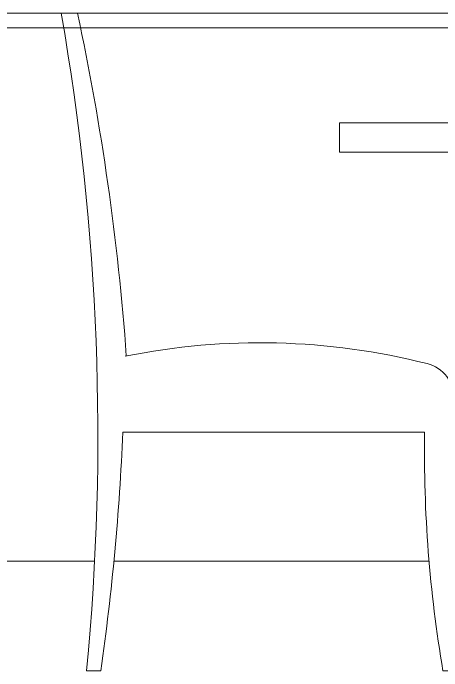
# Model space of a CAD drawing. Header units: millimetres. Extents: x -51 to 151, y -74 to 104.
# Drawn here: x 72.701 to 73.288, y -64.847 to -63.947 of the extents above; entities that cross this region are included whole.
import ezdxf

# ---------------------------------------------------------------- set-up
doc = ezdxf.new("R2010")
doc.units = ezdxf.units.MM
doc.header["$LTSCALE"] = 15
doc.layers.add('G', color=8, linetype='Continuous')

# ---------------------------------------------------------------- blocks, each defined once
blk = doc.blocks.new('A$C40DE41E0')
at = {"linetype": 'Continuous', "lineweight": 9, "ltscale": 0.8}
blk.add_lwpolyline([(1525.24, 430.57, 0.112305), (1111.84, 420.41, 0.343237), (1074.12, 371.94), (1074.12, 0), (1090.13, 0, 0.045594), (1115.28, 326.81), (1528.46, 326.81, 0.02407), (1558.69, 0), (1578.3, 0, -0.067421), (1613.01, 900), (1590.71, 900, 0.034591), (1523.8, 430.86, 0.034591)], format="xyb", dxfattribs=at)
blk.add_lwpolyline([(1232, 710), (1232, 750), (381.01, 750), (381.01, 710)], close=True, dxfattribs=at)

msp = doc.modelspace()

# ---------------------------------------------------------------- linework, layer by layer
at = {"layer": 'G', "lineweight": 0}
for points in [[(74.77159, -63.94729), (72.37545, -63.94729)], [(72.41082, -63.96729), (74.73622, -63.96729)], [(72.8128, -64.69729), (72.41556, -64.69729)], [(73.27091, -64.69729), (72.83915, -64.69729)]]:
    msp.add_lwpolyline(points, dxfattribs=at)

# ---------------------------------------------------------------- block references
at = {"xscale": -0.001, "yscale": 0.001, "zscale": 0.001}
msp.add_blockref('A$C40DE41E0', (74.38003, -64.84729), dxfattribs=at)

doc.saveas('drawing.dxf')
